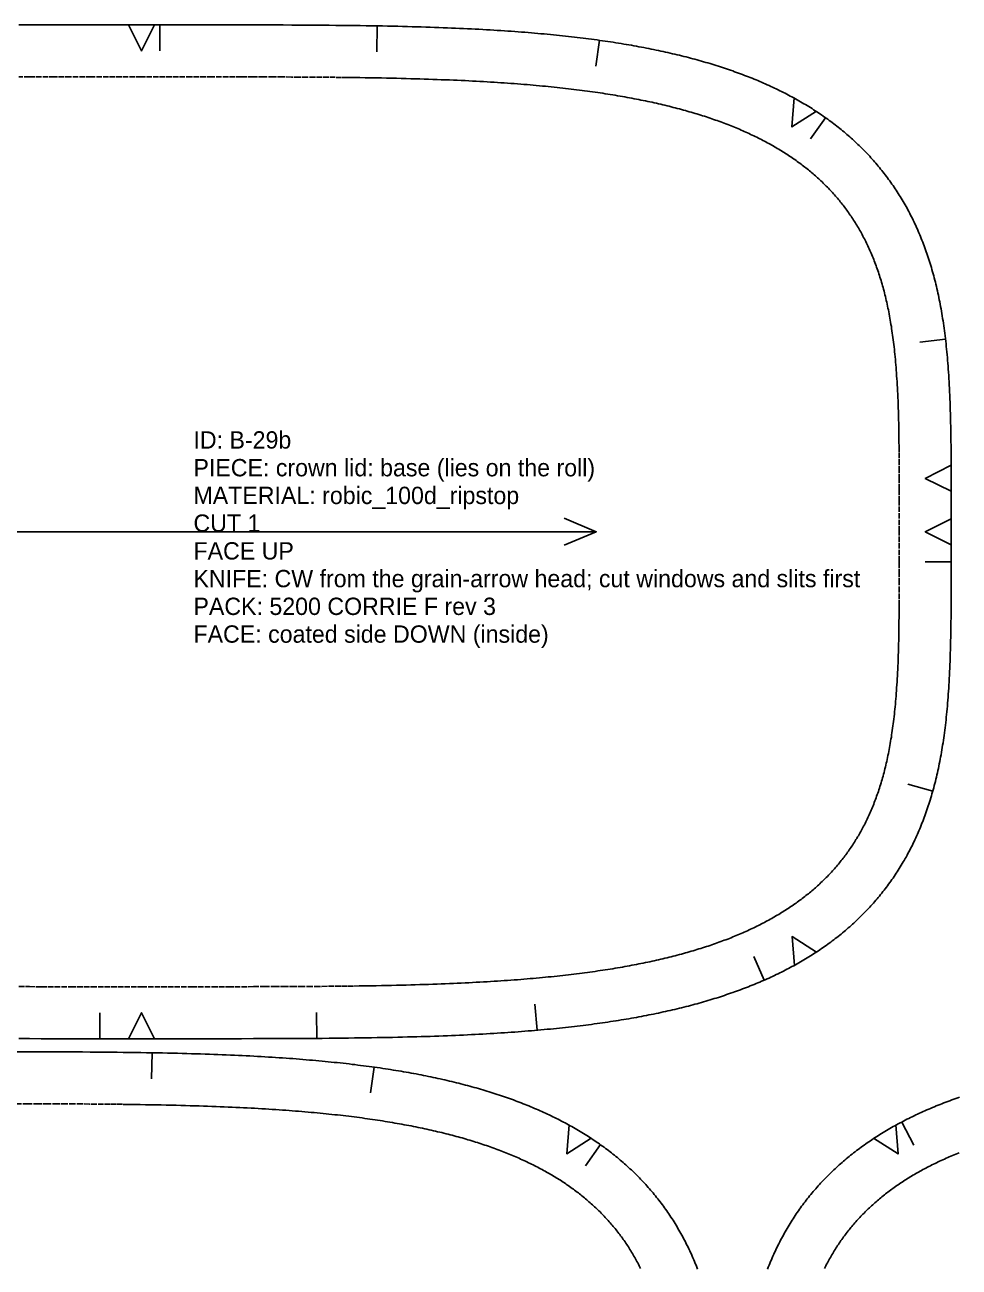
# Model space of a CAD drawing. Header units: millimetres. Extents: x 0 to 9408, y -22 to 1524.
# Drawn here: x 7510.4 to 7726.2, y 681 to 967.7 of the extents above; entities that cross this region are included whole.
import ezdxf

# ---------------------------------------------------------------- set-up
doc = ezdxf.new("R2010")
doc.units = ezdxf.units.MM
doc.linetypes.add('DASHED', pattern=[1.524, 1.27, -0.254])
for name, color, linetype in [('CUT', 7, 'Continuous'), ('GRAIN', 5, 'Continuous'), ('NOTCH', 1, 'Continuous'), ('SEW', 3, 'Continuous'), ('TEXT', 2, 'Continuous')]:
    doc.layers.add(name, color=color, linetype=linetype)

msp = doc.modelspace()

# ---------------------------------------------------------------- linework, layer by layer
at = {"layer": 'CUT'}
for points in [[(7509.01, 967.7), (7511.48, 967.71), (7514.22, 967.71), (7517.32, 967.72), (7521, 967.72), (7525.79, 967.72), (7537.35, 967.72), (7537.35, 967.72), (7548.91, 967.72), (7553.71, 967.72), (7557.39, 967.72), (7560.49, 967.71), (7563.22, 967.71), (7565.7, 967.7), (7567.97, 967.7), (7570.09, 967.69), (7572.09, 967.68), (7573.97, 967.67), (7575.76, 967.66), (7577.48, 967.65), (7579.12, 967.64), (7580.7, 967.62), (7582.23, 967.61), (7583.7, 967.59), (7585.14, 967.58), (7586.53, 967.56), (7587.88, 967.54), (7589.2, 967.52), (7590.49, 967.5), (7591.74, 967.48), (7592.97, 967.46), (7594.17, 967.43), (7595.35, 967.41), (7596.51, 967.38), (7597.64, 967.35), (7598.75, 967.33), (7599.84, 967.3), (7600.92, 967.27), (7601.97, 967.24), (7603.01, 967.2), (7604.04, 967.17), (7605.05, 967.14), (7606.04, 967.1), (7607.02, 967.07), (7607.99, 967.03), (7608.94, 966.99), (7609.88, 966.95), (7610.81, 966.91), (7611.72, 966.87), (7612.63, 966.83), (7613.52, 966.78), (7614.41, 966.74), (7615.28, 966.69), (7616.15, 966.65), (7617, 966.6), (7617.85, 966.55), (7618.69, 966.5), (7619.52, 966.45), (7620.34, 966.4), (7621.15, 966.34), (7621.95, 966.29), (7622.75, 966.23), (7623.54, 966.18), (7624.32, 966.12), (7625.09, 966.06), (7625.86, 966), (7626.62, 965.94), (7627.38, 965.88), (7628.12, 965.81), (7628.86, 965.75), (7629.6, 965.68), (7630.33, 965.62), (7631.05, 965.55), (7631.77, 965.48), (7632.48, 965.41), (7633.19, 965.34), (7633.89, 965.27), (7634.58, 965.2), (7635.27, 965.12), (7635.96, 965.05), (7636.64, 964.97), (7637.31, 964.89), (7637.98, 964.81), (7638.65, 964.74), (7639.31, 964.65), (7639.96, 964.57), (7640.61, 964.49), (7641.26, 964.4), (7641.9, 964.32), (7642.54, 964.23), (7643.18, 964.14), (7643.81, 964.06), (7644.43, 963.97), (7645.05, 963.87), (7645.67, 963.78), (7646.29, 963.69), (7646.9, 963.59), (7647.5, 963.5), (7648.11, 963.4), (7648.7, 963.3), (7649.3, 963.2), (7649.89, 963.1), (7650.48, 963), (7651.06, 962.9), (7651.64, 962.79), (7652.22, 962.68), (7652.8, 962.58), (7653.37, 962.47), (7653.94, 962.36), (7654.5, 962.25), (7655.06, 962.14), (7655.62, 962.02), (7656.17, 961.91), (7656.73, 961.79), (7657.28, 961.68), (7657.82, 961.56), (7658.36, 961.44), (7658.9, 961.32), (7659.44, 961.2), (7659.98, 961.07), (7660.51, 960.95), (7661.04, 960.82), (7661.56, 960.7), (7662.08, 960.57), (7662.6, 960.44), (7663.12, 960.31), (7663.64, 960.17), (7664.15, 960.04), (7664.66, 959.91), (7665.16, 959.77), (7665.67, 959.63), (7666.17, 959.49), (7666.67, 959.35), (7667.17, 959.21), (7667.66, 959.07), (7668.15, 958.92), (7668.64, 958.78), (7669.13, 958.63), (7669.61, 958.48), (7670.09, 958.33), (7670.57, 958.18), (7671.05, 958.02), (7671.53, 957.87), (7672, 957.71), (7672.47, 957.56), (7672.94, 957.4), (7673.4, 957.24), (7673.87, 957.08), (7674.33, 956.91), (7674.79, 956.75), (7675.24, 956.58), (7675.7, 956.41), (7676.15, 956.24), (7676.6, 956.07), (7677.05, 955.9), (7677.49, 955.73), (7677.94, 955.55), (7678.38, 955.38), (7678.82, 955.2), (7679.26, 955.02), (7679.69, 954.84), (7680.12, 954.65), (7680.56, 954.47), (7680.98, 954.28), (7681.41, 954.09), (7681.84, 953.9), (7682.26, 953.71), (7682.68, 953.52), (7683.1, 953.33), (7683.52, 953.13), (7683.93, 952.93), (7684.34, 952.73), (7684.75, 952.53), (7685.16, 952.33), (7685.57, 952.12), (7685.97, 951.92), (7686.38, 951.71), (7686.78, 951.5), (7687.18, 951.29), (7687.57, 951.08), (7687.97, 950.86), (7688.36, 950.64), (7688.75, 950.43), (7689.14, 950.21), (7689.53, 949.98), (7689.92, 949.76), (7690.3, 949.53), (7690.68, 949.31), (7691.06, 949.08), (7691.44, 948.85), (7691.81, 948.61), (7692.19, 948.38), (7692.56, 948.14), (7692.93, 947.9), (7693.3, 947.66), (7693.66, 947.42), (7694.03, 947.18), (7694.39, 946.93), (7694.75, 946.68), (7695.11, 946.43), (7695.46, 946.18), (7695.82, 945.93), (7696.17, 945.67), (7696.52, 945.41), (7696.87, 945.16), (7697.21, 944.89), (7697.56, 944.63), (7697.9, 944.36), (7698.24, 944.1), (7698.58, 943.83), (7698.92, 943.56), (7699.25, 943.28), (7699.58, 943.01), (7699.91, 942.73), (7700.24, 942.45), (7700.57, 942.17), (7700.89, 941.88), (7701.21, 941.6), (7701.53, 941.31), (7701.85, 941.02), (7702.17, 940.73), (7702.48, 940.44), (7702.79, 940.14), (7703.1, 939.84), (7703.41, 939.54), (7703.72, 939.24), (7704.02, 938.93), (7704.32, 938.63), (7704.62, 938.32), (7704.92, 938.01), (7705.21, 937.7), (7705.51, 937.38), (7705.8, 937.06), (7706.09, 936.74), (7706.37, 936.42), (7706.66, 936.1), (7706.94, 935.77), (7707.22, 935.45), (7707.5, 935.12), (7707.77, 934.78), (7708.04, 934.45), (7708.32, 934.11), (7708.58, 933.78), (7708.85, 933.44), (7709.11, 933.09), (7709.38, 932.75), (7709.64, 932.4), (7709.89, 932.05), (7710.15, 931.7), (7710.4, 931.35), (7710.65, 930.99), (7710.9, 930.63), (7711.14, 930.27), (7711.39, 929.91), (7711.63, 929.55), (7711.87, 929.18), (7712.1, 928.81), (7712.34, 928.44), (7712.57, 928.07), (7712.8, 927.69), (7713.03, 927.31), (7713.25, 926.93), (7713.47, 926.55), (7713.69, 926.17), (7713.91, 925.78), (7714.13, 925.39), (7714.34, 925), (7714.55, 924.61), (7714.76, 924.21), (7714.96, 923.81), (7715.17, 923.41), (7715.37, 923.01), (7715.57, 922.61), (7715.76, 922.2), (7715.96, 921.79), (7716.15, 921.38), (7716.34, 920.97), (7716.52, 920.55), (7716.71, 920.13), (7716.89, 919.71), (7717.07, 919.29), (7717.25, 918.86), (7717.42, 918.43), (7717.59, 918), (7717.76, 917.57), (7717.93, 917.13), (7718.1, 916.69), (7718.26, 916.25), (7718.42, 915.81), (7718.58, 915.36), (7718.74, 914.92), (7718.89, 914.46), (7719.04, 914.01), (7719.19, 913.55), (7719.34, 913.09), (7719.48, 912.63), (7719.62, 912.17), (7719.76, 911.7), (7719.9, 911.23), (7720.03, 910.75), (7720.17, 910.27), (7720.3, 909.79), (7720.43, 909.31), (7720.55, 908.82), (7720.68, 908.33), (7720.8, 907.84), (7720.92, 907.34), (7721.03, 906.84), (7721.15, 906.34), (7721.26, 905.83), (7721.37, 905.32), (7721.48, 904.81), (7721.59, 904.29), (7721.69, 903.76), (7721.79, 903.24), (7721.89, 902.7), (7721.99, 902.17), (7722.09, 901.63), (7722.18, 901.08), (7722.27, 900.53), (7722.36, 899.98), (7722.45, 899.42), (7722.53, 898.86), (7722.61, 898.29), (7722.7, 897.71), (7722.77, 897.13), (7722.85, 896.54), (7722.93, 895.95), (7723, 895.35), (7723.07, 894.74), (7723.14, 894.13), (7723.2, 893.51), (7723.27, 892.88), (7723.33, 892.24), (7723.39, 891.6), (7723.45, 890.94), (7723.51, 890.28), (7723.56, 889.61), (7723.61, 888.93), (7723.67, 888.24), (7723.71, 887.53), (7723.76, 886.82), (7723.81, 886.09), (7723.85, 885.35), (7723.89, 884.6), (7723.93, 883.83), (7723.97, 883.04), (7724.01, 882.24), (7724.04, 881.42), (7724.07, 880.58), (7724.1, 879.71), (7724.13, 878.82), (7724.16, 877.91), (7724.18, 876.97), (7724.21, 875.99), (7724.23, 874.98), (7724.25, 873.93), (7724.27, 872.83), (7724.28, 871.68), (7724.3, 870.47), (7724.31, 869.18), (7724.32, 867.8), (7724.33, 866.3), (7724.34, 864.64), (7724.34, 862.77), (7724.35, 860.55), (7724.35, 857.66), (7724.35, 850.72), (7724.35, 843.78), (7724.35, 840.9), (7724.34, 838.68), (7724.34, 836.81), (7724.33, 835.15), (7724.32, 833.65), (7724.31, 832.27), (7724.3, 830.98), (7724.28, 829.76), (7724.27, 828.61), (7724.25, 827.51), (7724.23, 826.46), (7724.21, 825.45), (7724.18, 824.48), (7724.16, 823.53), (7724.13, 822.62), (7724.1, 821.73), (7724.07, 820.87), (7724.04, 820.03), (7724.01, 819.21), (7723.97, 818.4), (7723.93, 817.62), (7723.89, 816.85), (7723.85, 816.09), (7723.81, 815.35), (7723.76, 814.63), (7723.71, 813.91), (7723.67, 813.21), (7723.61, 812.52), (7723.56, 811.84), (7723.51, 811.16), (7723.45, 810.5), (7723.39, 809.85), (7723.33, 809.2), (7723.27, 808.57), (7723.2, 807.94), (7723.14, 807.32), (7723.07, 806.7), (7723, 806.1), (7722.93, 805.5), (7722.85, 804.9), (7722.77, 804.32), (7722.7, 803.74), (7722.61, 803.16), (7722.53, 802.59), (7722.45, 802.03), (7722.36, 801.47), (7722.27, 800.91), (7722.18, 800.36), (7722.09, 799.82), (7721.99, 799.28), (7721.89, 798.74), (7721.79, 798.21), (7721.69, 797.68), (7721.59, 797.16), (7721.48, 796.64), (7721.37, 796.12), (7721.26, 795.61), (7721.15, 795.11), (7721.03, 794.6), (7720.92, 794.1), (7720.8, 793.6), (7720.68, 793.11), (7720.55, 792.62), (7720.43, 792.13), (7720.3, 791.65), (7720.17, 791.17), (7720.03, 790.69), (7719.9, 790.22), (7719.76, 789.75), (7719.62, 789.28), (7719.48, 788.81), (7719.34, 788.35), (7719.19, 787.89), (7719.04, 787.44), (7718.89, 786.98), (7718.74, 786.53), (7718.58, 786.08), (7718.42, 785.64), (7718.26, 785.19), (7718.1, 784.75), (7717.93, 784.31), (7717.76, 783.88), (7717.59, 783.44), (7717.42, 783.01), (7717.25, 782.58), (7717.07, 782.16), (7716.89, 781.74), (7716.71, 781.31), (7716.52, 780.9), (7716.34, 780.48), (7716.15, 780.07), (7715.96, 779.65), (7715.76, 779.24), (7715.57, 778.84), (7715.37, 778.43), (7715.17, 778.03), (7714.96, 777.63), (7714.76, 777.23), (7714.55, 776.84), (7714.34, 776.44), (7714.13, 776.05), (7713.91, 775.66), (7713.69, 775.28), (7713.47, 774.89), (7713.25, 774.51), (7713.03, 774.13), (7712.8, 773.75), (7712.57, 773.38), (7712.34, 773.01), (7712.1, 772.63), (7711.87, 772.27), (7711.63, 771.9), (7711.39, 771.53), (7711.14, 771.17), (7710.9, 770.81), (7710.65, 770.45), (7710.4, 770.1), (7710.15, 769.75), (7709.89, 769.39), (7709.64, 769.04), (7709.38, 768.7), (7709.11, 768.35), (7708.85, 768.01), (7708.58, 767.67), (7708.32, 767.33), (7708.04, 766.99), (7707.77, 766.66), (7707.5, 766.33), (7707.22, 766), (7706.94, 765.67), (7706.66, 765.35), (7706.37, 765.02), (7706.09, 764.7), (7705.8, 764.38), (7705.51, 764.06), (7705.21, 763.75), (7704.92, 763.44), (7704.62, 763.13), (7704.32, 762.82), (7704.02, 762.51), (7703.72, 762.21), (7703.41, 761.9), (7703.1, 761.6), (7702.79, 761.31), (7702.48, 761.01), (7702.17, 760.72), (7701.85, 760.42), (7701.53, 760.13), (7701.21, 759.85), (7700.89, 759.56), (7700.57, 759.28), (7700.24, 759), (7699.91, 758.72), (7699.58, 758.44), (7699.25, 758.16), (7698.92, 757.89), (7698.58, 757.62), (7698.24, 757.35), (7697.9, 757.08), (7697.56, 756.82), (7697.21, 756.55), (7696.87, 756.29), (7696.52, 756.03), (7696.17, 755.77), (7695.82, 755.52), (7695.46, 755.26), (7695.11, 755.01), (7694.75, 754.76), (7694.39, 754.51), (7694.03, 754.27), (7693.66, 754.02), (7693.3, 753.78), (7692.93, 753.54), (7692.56, 753.3), (7692.19, 753.07), (7691.81, 752.83), (7691.44, 752.6), (7691.06, 752.37), (7690.68, 752.14), (7690.3, 751.91), (7689.92, 751.69), (7689.53, 751.46), (7689.14, 751.24), (7688.75, 751.02), (7688.36, 750.8), (7687.97, 750.58), (7687.57, 750.37), (7687.18, 750.16), (7686.78, 749.95), (7686.38, 749.74), (7685.97, 749.53), (7685.57, 749.32), (7685.16, 749.12), (7684.75, 748.91), (7684.34, 748.71), (7683.93, 748.51), (7683.52, 748.32), (7683.1, 748.12), (7682.68, 747.93), (7682.26, 747.73), (7681.84, 747.54), (7681.41, 747.35), (7680.98, 747.16), (7680.56, 746.98), (7680.12, 746.79), (7679.69, 746.61), (7679.26, 746.43), (7678.82, 746.25), (7678.38, 746.07), (7677.94, 745.89), (7677.49, 745.72), (7677.05, 745.54), (7676.6, 745.37), (7676.15, 745.2), (7675.7, 745.03), (7675.24, 744.86), (7674.79, 744.7), (7674.33, 744.53), (7673.87, 744.37), (7673.4, 744.21), (7672.94, 744.05), (7672.47, 743.89), (7672, 743.73), (7671.53, 743.58), (7671.05, 743.42), (7670.57, 743.27), (7670.09, 743.12), (7669.61, 742.97), (7669.13, 742.82), (7668.64, 742.67), (7668.15, 742.52), (7667.66, 742.38), (7667.17, 742.24), (7666.67, 742.09), (7666.17, 741.95), (7665.67, 741.81), (7665.16, 741.68), (7664.66, 741.54), (7664.15, 741.4), (7663.64, 741.27), (7663.12, 741.14), (7662.6, 741.01), (7662.08, 740.88), (7661.56, 740.75), (7661.04, 740.62), (7660.51, 740.5), (7659.98, 740.37), (7659.44, 740.25), (7658.9, 740.13), (7658.36, 740.01), (7657.82, 739.89), (7657.28, 739.77), (7656.73, 739.65), (7656.17, 739.54), (7655.62, 739.42), (7655.06, 739.31), (7654.5, 739.2), (7653.94, 739.09), (7653.37, 738.98), (7652.8, 738.87), (7652.22, 738.76), (7651.64, 738.65), (7651.06, 738.55), (7650.48, 738.45), (7649.89, 738.34), (7649.3, 738.24), (7648.7, 738.14), (7648.11, 738.05), (7647.5, 737.95), (7646.9, 737.85), (7646.29, 737.76), (7645.67, 737.66), (7645.05, 737.57), (7644.43, 737.48), (7643.81, 737.39), (7643.18, 737.3), (7642.54, 737.21), (7641.9, 737.13), (7641.26, 737.04), (7640.61, 736.96), (7639.96, 736.87), (7639.31, 736.79), (7638.65, 736.71), (7637.98, 736.63), (7637.31, 736.55), (7636.64, 736.47), (7635.96, 736.4), (7635.27, 736.32), (7634.58, 736.25), (7633.89, 736.18), (7633.19, 736.1), (7632.48, 736.03), (7631.77, 735.96), (7631.05, 735.89), (7630.33, 735.83), (7629.6, 735.76), (7628.86, 735.7), (7628.12, 735.63), (7627.38, 735.57), (7626.62, 735.51), (7625.86, 735.45), (7625.09, 735.39), (7624.32, 735.33), (7623.54, 735.27), (7622.75, 735.21), (7621.95, 735.16), (7621.15, 735.1), (7620.34, 735.05), (7619.52, 735), (7618.69, 734.95), (7617.85, 734.9), (7617, 734.85), (7616.15, 734.8), (7615.28, 734.75), (7614.41, 734.71), (7613.52, 734.66), (7612.63, 734.62), (7611.72, 734.58), (7610.81, 734.54), (7609.88, 734.49), (7608.94, 734.46), (7607.99, 734.42), (7607.02, 734.38), (7606.04, 734.34), (7605.05, 734.31), (7604.04, 734.27), (7603.01, 734.24), (7601.97, 734.21), (7600.92, 734.18), (7599.84, 734.15), (7598.75, 734.12), (7597.64, 734.09), (7596.51, 734.06), (7595.35, 734.04), (7594.17, 734.01), (7592.97, 733.99), (7591.74, 733.97), (7590.49, 733.94), (7589.2, 733.92), (7587.88, 733.9), (7586.53, 733.89), (7585.14, 733.87), (7583.7, 733.85), (7582.23, 733.84), (7580.69, 733.82), (7579.11, 733.81), (7577.47, 733.79), (7575.75, 733.78), (7573.96, 733.77), (7572.08, 733.76), (7570.09, 733.75), (7567.97, 733.75), (7565.69, 733.74), (7563.22, 733.74), (7560.48, 733.73), (7557.38, 733.73), (7553.7, 733.72), (7548.91, 733.72), (7537.35, 733.72), (7525.79, 733.72), (7520.99, 733.72), (7517.31, 733.73), (7514.21, 733.73), (7511.48, 733.74), (7509, 733.74)], [(7508.48, 730.71), (7511.22, 730.71), (7513.69, 730.7), (7515.97, 730.7), (7518.09, 730.69), (7520.08, 730.68), (7521.96, 730.67), (7523.76, 730.66), (7525.47, 730.65), (7527.11, 730.64), (7528.7, 730.62), (7530.22, 730.61), (7531.7, 730.59), (7533.13, 730.58), (7534.52, 730.56), (7535.87, 730.54), (7537.19, 730.52), (7538.48, 730.5), (7539.74, 730.48), (7540.97, 730.46), (7542.17, 730.43), (7543.35, 730.41), (7544.5, 730.38), (7545.63, 730.35), (7546.74, 730.33), (7547.84, 730.3), (7548.91, 730.27), (7549.97, 730.24), (7551.01, 730.2), (7552.03, 730.17), (7553.04, 730.14), (7554.03, 730.1), (7555.01, 730.07), (7555.98, 730.03), (7556.93, 729.99), (7557.87, 729.95), (7558.8, 729.91), (7559.72, 729.87), (7560.62, 729.83), (7561.52, 729.78), (7562.4, 729.74), (7563.28, 729.69), (7564.14, 729.65), (7565, 729.6), (7565.84, 729.55), (7566.68, 729.5), (7567.51, 729.45), (7568.33, 729.4), (7569.14, 729.34), (7569.94, 729.29), (7570.74, 729.23), (7571.53, 729.18), (7572.31, 729.12), (7573.09, 729.06), (7573.85, 729), (7574.61, 728.94), (7575.37, 728.88), (7576.12, 728.81), (7576.86, 728.75), (7577.59, 728.68), (7578.32, 728.62), (7579.04, 728.55), (7579.76, 728.48), (7580.47, 728.41), (7581.18, 728.34), (7581.88, 728.27), (7582.57, 728.2), (7583.26, 728.12), (7583.95, 728.05), (7584.63, 727.97), (7585.3, 727.89), (7585.97, 727.81), (7586.64, 727.74), (7587.3, 727.65), (7587.96, 727.57), (7588.61, 727.49), (7589.25, 727.4), (7589.9, 727.32), (7590.54, 727.23), (7591.17, 727.14), (7591.8, 727.06), (7592.43, 726.97), (7593.05, 726.87), (7593.67, 726.78), (7594.28, 726.69), (7594.89, 726.59), (7595.5, 726.5), (7596.1, 726.4), (7596.7, 726.3), (7597.29, 726.2), (7597.88, 726.1), (7598.47, 726), (7599.06, 725.9), (7599.64, 725.79), (7600.22, 725.68), (7600.79, 725.58), (7601.36, 725.47), (7601.93, 725.36), (7602.49, 725.25), (7603.05, 725.14), (7603.61, 725.02), (7604.17, 724.91), (7604.72, 724.79), (7605.27, 724.68), (7605.81, 724.56), (7606.36, 724.44), (7606.9, 724.32), (7607.43, 724.2), (7607.97, 724.07), (7608.5, 723.95), (7609.03, 723.82), (7609.55, 723.7), (7610.08, 723.57), (7610.6, 723.44), (7611.11, 723.31), (7611.63, 723.17), (7612.14, 723.04), (7612.65, 722.91), (7613.16, 722.77), (7613.66, 722.63), (7614.16, 722.49), (7614.66, 722.35), (7615.16, 722.21), (7615.65, 722.07), (7616.15, 721.92), (7616.63, 721.78), (7617.12, 721.63), (7617.61, 721.48), (7618.09, 721.33), (7618.57, 721.18), (7619.04, 721.02), (7619.52, 720.87), (7619.99, 720.71), (7620.46, 720.56), (7620.93, 720.4), (7621.4, 720.24), (7621.86, 720.08), (7622.32, 719.91), (7622.78, 719.75), (7623.24, 719.58), (7623.69, 719.41), (7624.14, 719.24), (7624.59, 719.07), (7625.04, 718.9), (7625.49, 718.73), (7625.93, 718.55), (7626.37, 718.38), (7626.81, 718.2), (7627.25, 718.02), (7627.68, 717.84), (7628.12, 717.65), (7628.55, 717.47), (7628.98, 717.28), (7629.4, 717.09), (7629.83, 716.9), (7630.25, 716.71), (7630.67, 716.52), (7631.09, 716.33), (7631.51, 716.13), (7631.92, 715.93), (7632.34, 715.73), (7632.75, 715.53), (7633.16, 715.33), (7633.56, 715.12), (7633.97, 714.92), (7634.37, 714.71), (7634.77, 714.5), (7635.17, 714.29), (7635.57, 714.08), (7635.96, 713.86), (7636.36, 713.64), (7636.75, 713.43), (7637.14, 713.21), (7637.52, 712.98), (7637.91, 712.76), (7638.29, 712.53), (7638.67, 712.31), (7639.05, 712.08), (7639.43, 711.85), (7639.81, 711.61), (7640.18, 711.38), (7640.55, 711.14), (7640.92, 710.9), (7641.29, 710.66), (7641.66, 710.42), (7642.02, 710.18), (7642.38, 709.93), (7642.74, 709.68), (7643.1, 709.43), (7643.46, 709.18), (7643.81, 708.93), (7644.16, 708.67), (7644.51, 708.41), (7644.86, 708.16), (7645.21, 707.89), (7645.55, 707.63), (7645.89, 707.36), (7646.23, 707.1), (7646.57, 706.83), (7646.91, 706.56), (7647.24, 706.28), (7647.58, 706.01), (7647.91, 705.73), (7648.23, 705.45), (7648.56, 705.17), (7648.89, 704.88), (7649.21, 704.6), (7649.53, 704.31), (7649.85, 704.02), (7650.16, 703.73), (7650.48, 703.44), (7650.79, 703.14), (7651.1, 702.84), (7651.41, 702.54), (7651.71, 702.24), (7652.01, 701.93), (7652.32, 701.63), (7652.62, 701.32), (7652.91, 701.01), (7653.21, 700.7), (7653.5, 700.38), (7653.79, 700.06), (7654.08, 699.74), (7654.37, 699.42), (7654.65, 699.1), (7654.93, 698.77), (7655.21, 698.45), (7655.49, 698.12), (7655.76, 697.78), (7656.04, 697.45), (7656.31, 697.11), (7656.58, 696.78), (7656.84, 696.44), (7657.11, 696.09), (7657.37, 695.75), (7657.63, 695.4), (7657.89, 695.05), (7658.14, 694.7), (7658.39, 694.35), (7658.64, 693.99), (7658.89, 693.63), (7659.14, 693.27), (7659.38, 692.91), (7659.62, 692.55), (7659.86, 692.18), (7660.1, 691.81), (7660.33, 691.44), (7660.56, 691.07), (7660.79, 690.69), (7661.02, 690.31), (7661.24, 689.93), (7661.47, 689.55), (7661.69, 689.17), (7661.9, 688.78), (7662.12, 688.39), (7662.33, 688), (7662.54, 687.61), (7662.75, 687.21), (7662.96, 686.81), (7663.16, 686.41), (7663.36, 686.01), (7663.56, 685.61), (7663.76, 685.2), (7663.95, 684.79), (7664.14, 684.38), (7664.33, 683.97), (7664.52, 683.55), (7664.7, 683.13), (7664.88, 682.71), (7665.06, 682.29), (7665.24, 681.86), (7665.41, 681.43), (7665.59, 681), (7665.76, 680.57)], [(7681.93, 680.57), (7682.1, 681), (7682.27, 681.43), (7682.45, 681.86), (7682.62, 682.29), (7682.8, 682.71), (7682.98, 683.13), (7683.17, 683.55), (7683.36, 683.97), (7683.54, 684.38), (7683.74, 684.79), (7683.93, 685.2), (7684.13, 685.61), (7684.32, 686.01), (7684.53, 686.41), (7684.73, 686.81), (7684.93, 687.21), (7685.14, 687.61), (7685.35, 688), (7685.57, 688.39), (7685.78, 688.78), (7686, 689.17), (7686.22, 689.55), (7686.44, 689.93), (7686.67, 690.31), (7686.89, 690.69), (7687.12, 691.07), (7687.35, 691.44), (7687.59, 691.81), (7687.82, 692.18), (7688.06, 692.55), (7688.3, 692.91), (7688.55, 693.27), (7688.79, 693.63), (7689.04, 693.99), (7689.29, 694.35), (7689.55, 694.7), (7689.8, 695.05), (7690.06, 695.4), (7690.32, 695.75), (7690.58, 696.09), (7690.84, 696.44), (7691.11, 696.78), (7691.38, 697.11), (7691.65, 697.45), (7691.92, 697.78), (7692.2, 698.12), (7692.47, 698.45), (7692.75, 698.77), (7693.04, 699.1), (7693.32, 699.42), (7693.61, 699.74), (7693.9, 700.06), (7694.19, 700.38), (7694.48, 700.7), (7694.77, 701.01), (7695.07, 701.32), (7695.37, 701.63), (7695.67, 701.93), (7695.98, 702.24), (7696.28, 702.54), (7696.59, 702.84), (7696.9, 703.14), (7697.21, 703.44), (7697.52, 703.73), (7697.84, 704.02), (7698.16, 704.31), (7698.48, 704.6), (7698.8, 704.88), (7699.13, 705.17), (7699.45, 705.45), (7699.78, 705.73), (7700.11, 706.01), (7700.44, 706.28), (7700.78, 706.56), (7701.11, 706.83), (7701.45, 707.1), (7701.79, 707.36), (7702.13, 707.63), (7702.48, 707.89), (7702.83, 708.16), (7703.17, 708.41), (7703.52, 708.67), (7703.88, 708.93), (7704.23, 709.18), (7704.59, 709.43), (7704.94, 709.68), (7705.3, 709.93), (7705.67, 710.18), (7706.03, 710.42), (7706.4, 710.66), (7706.76, 710.9), (7707.13, 711.14), (7707.51, 711.38), (7707.88, 711.61), (7708.26, 711.85), (7708.63, 712.08), (7709.01, 712.31), (7709.39, 712.53), (7709.78, 712.76), (7710.16, 712.98), (7710.55, 713.21), (7710.94, 713.43), (7711.33, 713.64), (7711.72, 713.86), (7712.12, 714.08), (7712.52, 714.29), (7712.91, 714.5), (7713.32, 714.71), (7713.72, 714.92), (7714.12, 715.12), (7714.53, 715.33), (7714.94, 715.53), (7715.35, 715.73), (7715.76, 715.93), (7716.18, 716.13), (7716.59, 716.33), (7717.01, 716.52), (7717.43, 716.71), (7717.86, 716.9), (7718.28, 717.09), (7718.71, 717.28), (7719.14, 717.47), (7719.57, 717.65), (7720, 717.84), (7720.44, 718.02), (7720.87, 718.2), (7721.31, 718.38), (7721.76, 718.55), (7722.2, 718.73), (7722.65, 718.9), (7723.09, 719.07), (7723.54, 719.24), (7724, 719.41), (7724.45, 719.58), (7724.91, 719.75), (7725.37, 719.91), (7725.83, 720.08), (7726.29, 720.24)]]:
    msp.add_lwpolyline(points, dxfattribs=at)
at = {"layer": 'GRAIN'}
for points in [[(7634.98, 847.61), (7642.35, 850.72), (7634.98, 853.84)], [(7432.35, 850.72), (7642.35, 850.72)]]:
    msp.add_lwpolyline(points, dxfattribs=at)
at = {"layer": 'NOTCH'}
for points in [[(7534.33, 967.72), (7537.33, 961.72), (7540.33, 967.72)], [(7541.58, 967.72), (7541.58, 961.72)], [(7591.79, 967.48), (7591.68, 961.48)], [(7643.1, 964.16), (7642.27, 958.21)], [(7688.08, 950.86), (7687.57, 944.17), (7693.23, 947.78)], [(7695.33, 946.28), (7691.86, 941.38)], [(7723.02, 895.16), (7717.06, 894.46)], [(7724.33, 866.07), (7718.34, 863.05), (7724.35, 860.07)], [(7724.35, 853.74), (7718.35, 850.74), (7724.35, 847.74)], [(7724.35, 843.8), (7718.35, 843.8)], [(7720.08, 790.87), (7714.31, 792.49)], [(7693.26, 753.69), (7687.6, 757.29), (7688.12, 750.6)], [(7681.16, 747.24), (7678.75, 752.73)], [(7577.83, 733.8), (7577.78, 739.8)], [(7628.73, 735.68), (7628.21, 741.66)], [(7527.74, 733.72), (7527.74, 739.72)], [(7540.36, 733.72), (7537.36, 739.72), (7534.36, 733.72)], [(7539.78, 730.48), (7539.67, 724.48)], [(7591.09, 727.16), (7590.26, 721.21)], [(7712.92, 714.5), (7715.71, 709.19)], [(7636.08, 713.86), (7635.57, 707.17), (7641.22, 710.78)], [(7706.41, 710.75), (7712.07, 707.15), (7711.56, 713.83)], [(7643.32, 709.28), (7639.85, 704.38)]]:
    msp.add_lwpolyline(points, dxfattribs=at)
at = {"layer": 'SEW', "linetype": 'DASHED'}
for points in [[(7509.04, 745.74), (7511.5, 745.74), (7514.23, 745.73), (7517.33, 745.73), (7521, 745.72), (7525.79, 745.72), (7537.35, 745.72), (7548.91, 745.72), (7553.7, 745.72), (7557.37, 745.73), (7560.47, 745.73), (7563.2, 745.74), (7565.66, 745.74), (7567.93, 745.75), (7570.04, 745.75), (7572.02, 745.76), (7573.9, 745.77), (7575.68, 745.78), (7577.38, 745.79), (7579.02, 745.81), (7580.59, 745.82), (7582.1, 745.84), (7583.57, 745.85), (7584.99, 745.87), (7586.37, 745.88), (7587.71, 745.9), (7589.01, 745.92), (7590.29, 745.94), (7591.53, 745.96), (7592.74, 745.99), (7593.93, 746.01), (7595.09, 746.04), (7596.23, 746.06), (7597.35, 746.09), (7598.44, 746.11), (7599.52, 746.14), (7600.57, 746.17), (7601.61, 746.2), (7602.64, 746.23), (7603.64, 746.27), (7604.63, 746.3), (7605.61, 746.34), (7606.57, 746.37), (7607.51, 746.41), (7608.45, 746.45), (7609.37, 746.48), (7610.27, 746.52), (7611.17, 746.56), (7612.06, 746.61), (7612.93, 746.65), (7613.79, 746.69), (7614.65, 746.74), (7615.49, 746.78), (7616.32, 746.83), (7617.15, 746.88), (7617.96, 746.92), (7618.77, 746.97), (7619.56, 747.03), (7620.35, 747.08), (7621.13, 747.13), (7621.9, 747.18), (7622.67, 747.24), (7623.42, 747.29), (7624.17, 747.35), (7624.92, 747.41), (7625.65, 747.47), (7626.38, 747.53), (7627.1, 747.59), (7627.82, 747.65), (7628.52, 747.71), (7629.23, 747.78), (7629.92, 747.84), (7630.61, 747.91), (7631.3, 747.97), (7631.97, 748.04), (7632.65, 748.11), (7633.31, 748.18), (7633.98, 748.25), (7634.63, 748.32), (7635.28, 748.4), (7635.93, 748.47), (7636.57, 748.55), (7637.2, 748.62), (7637.83, 748.7), (7638.46, 748.78), (7639.08, 748.86), (7639.69, 748.94), (7640.31, 749.02), (7640.91, 749.1), (7641.51, 749.19), (7642.11, 749.27), (7642.7, 749.36), (7643.29, 749.44), (7643.88, 749.53), (7644.46, 749.62), (7645.04, 749.71), (7645.61, 749.8), (7646.18, 749.89), (7646.74, 749.98), (7647.3, 750.08), (7647.86, 750.17), (7648.41, 750.27), (7648.96, 750.36), (7649.5, 750.46), (7650.04, 750.56), (7650.58, 750.66), (7651.12, 750.76), (7651.65, 750.86), (7652.17, 750.97), (7652.7, 751.07), (7653.22, 751.18), (7653.73, 751.28), (7654.25, 751.39), (7654.76, 751.5), (7655.26, 751.61), (7655.77, 751.72), (7656.27, 751.83), (7656.76, 751.95), (7657.26, 752.06), (7657.75, 752.17), (7658.23, 752.29), (7658.72, 752.41), (7659.2, 752.53), (7659.68, 752.64), (7660.15, 752.77), (7660.62, 752.89), (7661.09, 753.01), (7661.56, 753.13), (7662.02, 753.26), (7662.48, 753.38), (7662.94, 753.51), (7663.4, 753.64), (7663.85, 753.77), (7664.3, 753.9), (7664.74, 754.03), (7665.19, 754.16), (7665.63, 754.29), (7666.06, 754.43), (7666.5, 754.56), (7666.93, 754.7), (7667.36, 754.84), (7667.79, 754.98), (7668.21, 755.12), (7668.64, 755.26), (7669.05, 755.4), (7669.47, 755.55), (7669.89, 755.69), (7670.3, 755.84), (7670.71, 755.98), (7671.11, 756.13), (7671.52, 756.28), (7671.92, 756.43), (7672.32, 756.58), (7672.72, 756.73), (7673.11, 756.89), (7673.5, 757.04), (7673.89, 757.2), (7674.28, 757.36), (7674.66, 757.51), (7675.04, 757.67), (7675.42, 757.83), (7675.8, 758), (7676.18, 758.16), (7676.55, 758.32), (7676.92, 758.49), (7677.29, 758.65), (7677.65, 758.82), (7678.02, 758.99), (7678.38, 759.16), (7678.74, 759.33), (7679.1, 759.5), (7679.45, 759.68), (7679.8, 759.85), (7680.15, 760.03), (7680.5, 760.21), (7680.85, 760.38), (7681.19, 760.56), (7681.53, 760.75), (7681.87, 760.93), (7682.21, 761.11), (7682.54, 761.3), (7682.88, 761.48), (7683.21, 761.67), (7683.53, 761.86), (7683.86, 762.05), (7684.18, 762.24), (7684.51, 762.43), (7684.83, 762.62), (7685.14, 762.82), (7685.46, 763.01), (7685.77, 763.21), (7686.09, 763.41), (7686.4, 763.61), (7686.7, 763.81), (7687.01, 764.01), (7687.31, 764.21), (7687.61, 764.42), (7687.91, 764.62), (7688.21, 764.83), (7688.51, 765.04), (7688.8, 765.25), (7689.09, 765.46), (7689.38, 765.68), (7689.67, 765.89), (7689.95, 766.1), (7690.24, 766.32), (7690.52, 766.54), (7690.8, 766.76), (7691.07, 766.98), (7691.35, 767.2), (7691.62, 767.43), (7691.89, 767.65), (7692.16, 767.88), (7692.43, 768.11), (7692.7, 768.34), (7692.96, 768.57), (7693.22, 768.8), (7693.48, 769.03), (7693.74, 769.27), (7694, 769.5), (7694.25, 769.74), (7694.5, 769.98), (7694.75, 770.22), (7695, 770.46), (7695.25, 770.71), (7695.49, 770.95), (7695.74, 771.2), (7695.98, 771.45), (7696.22, 771.7), (7696.45, 771.95), (7696.69, 772.2), (7696.92, 772.46), (7697.16, 772.72), (7697.39, 772.97), (7697.61, 773.23), (7697.84, 773.49), (7698.06, 773.76), (7698.29, 774.02), (7698.51, 774.29), (7698.73, 774.56), (7698.94, 774.82), (7699.16, 775.1), (7699.37, 775.37), (7699.58, 775.64), (7699.79, 775.92), (7700, 776.2), (7700.21, 776.48), (7700.41, 776.76), (7700.61, 777.04), (7700.81, 777.33), (7701.01, 777.61), (7701.21, 777.9), (7701.4, 778.19), (7701.6, 778.48), (7701.79, 778.78), (7701.98, 779.07), (7702.17, 779.37), (7702.35, 779.67), (7702.54, 779.97), (7702.72, 780.28), (7702.9, 780.58), (7703.08, 780.89), (7703.26, 781.2), (7703.43, 781.51), (7703.61, 781.83), (7703.78, 782.14), (7703.95, 782.46), (7704.12, 782.78), (7704.29, 783.11), (7704.45, 783.43), (7704.61, 783.76), (7704.78, 784.09), (7704.94, 784.42), (7705.09, 784.75), (7705.25, 785.09), (7705.4, 785.43), (7705.56, 785.77), (7705.71, 786.11), (7705.86, 786.46), (7706.01, 786.81), (7706.15, 787.16), (7706.3, 787.51), (7706.44, 787.87), (7706.58, 788.22), (7706.72, 788.59), (7706.86, 788.95), (7706.99, 789.32), (7707.12, 789.69), (7707.26, 790.06), (7707.39, 790.43), (7707.52, 790.81), (7707.64, 791.19), (7707.77, 791.58), (7707.89, 791.96), (7708.01, 792.35), (7708.13, 792.75), (7708.25, 793.14), (7708.37, 793.54), (7708.48, 793.95), (7708.6, 794.35), (7708.71, 794.76), (7708.82, 795.18), (7708.93, 795.6), (7709.03, 796.02), (7709.14, 796.44), (7709.24, 796.87), (7709.34, 797.3), (7709.44, 797.74), (7709.54, 798.18), (7709.64, 798.63), (7709.73, 799.08), (7709.82, 799.53), (7709.92, 799.99), (7710, 800.45), (7710.09, 800.92), (7710.18, 801.4), (7710.26, 801.87), (7710.35, 802.36), (7710.43, 802.85), (7710.51, 803.34), (7710.58, 803.84), (7710.66, 804.35), (7710.73, 804.86), (7710.81, 805.37), (7710.88, 805.9), (7710.95, 806.43), (7711.02, 806.97), (7711.08, 807.51), (7711.15, 808.07), (7711.21, 808.63), (7711.27, 809.19), (7711.33, 809.77), (7711.39, 810.35), (7711.44, 810.95), (7711.5, 811.55), (7711.55, 812.16), (7711.6, 812.79), (7711.65, 813.42), (7711.7, 814.07), (7711.74, 814.72), (7711.79, 815.39), (7711.83, 816.08), (7711.87, 816.78), (7711.91, 817.49), (7711.95, 818.22), (7711.98, 818.96), (7712.02, 819.72), (7712.05, 820.51), (7712.08, 821.31), (7712.11, 822.14), (7712.14, 822.99), (7712.16, 823.87), (7712.19, 824.78), (7712.21, 825.72), (7712.23, 826.7), (7712.25, 827.72), (7712.27, 828.79), (7712.28, 829.92), (7712.3, 831.11), (7712.31, 832.37), (7712.32, 833.73), (7712.33, 835.21), (7712.34, 836.85), (7712.34, 838.71), (7712.35, 840.91), (7712.35, 843.79), (7712.35, 850.72), (7712.35, 857.66), (7712.35, 860.53), (7712.34, 862.74), (7712.34, 864.59), (7712.33, 866.23), (7712.32, 867.71), (7712.31, 869.07), (7712.3, 870.34), (7712.28, 871.53), (7712.27, 872.65), (7712.25, 873.72), (7712.23, 874.74), (7712.21, 875.72), (7712.19, 876.67), (7712.16, 877.58), (7712.14, 878.45), (7712.11, 879.31), (7712.08, 880.13), (7712.05, 880.94), (7712.02, 881.72), (7711.98, 882.48), (7711.95, 883.23), (7711.91, 883.96), (7711.87, 884.67), (7711.83, 885.37), (7711.79, 886.05), (7711.74, 886.72), (7711.7, 887.38), (7711.65, 888.02), (7711.6, 888.66), (7711.55, 889.28), (7711.5, 889.89), (7711.44, 890.5), (7711.39, 891.09), (7711.33, 891.68), (7711.27, 892.25), (7711.21, 892.82), (7711.15, 893.38), (7711.08, 893.93), (7711.02, 894.48), (7710.95, 895.02), (7710.88, 895.55), (7710.81, 896.07), (7710.73, 896.59), (7710.66, 897.1), (7710.58, 897.61), (7710.51, 898.11), (7710.43, 898.6), (7710.35, 899.09), (7710.26, 899.57), (7710.18, 900.05), (7710.09, 900.52), (7710, 900.99), (7709.92, 901.45), (7709.82, 901.91), (7709.73, 902.37), (7709.64, 902.82), (7709.54, 903.26), (7709.44, 903.7), (7709.34, 904.14), (7709.24, 904.57), (7709.14, 905), (7709.03, 905.43), (7708.93, 905.85), (7708.82, 906.27), (7708.71, 906.68), (7708.6, 907.09), (7708.48, 907.5), (7708.37, 907.9), (7708.25, 908.3), (7708.13, 908.7), (7708.01, 909.09), (7707.89, 909.48), (7707.77, 909.87), (7707.64, 910.25), (7707.52, 910.63), (7707.39, 911.01), (7707.26, 911.39), (7707.12, 911.76), (7706.99, 912.13), (7706.86, 912.5), (7706.72, 912.86), (7706.58, 913.22), (7706.44, 913.58), (7706.3, 913.94), (7706.15, 914.29), (7706.01, 914.64), (7705.86, 914.99), (7705.71, 915.33), (7705.56, 915.68), (7705.4, 916.02), (7705.25, 916.36), (7705.09, 916.69), (7704.94, 917.03), (7704.78, 917.36), (7704.61, 917.69), (7704.45, 918.01), (7704.29, 918.34), (7704.12, 918.66), (7703.95, 918.98), (7703.78, 919.3), (7703.61, 919.62), (7703.43, 919.93), (7703.26, 920.24), (7703.08, 920.55), (7702.9, 920.86), (7702.72, 921.17), (7702.54, 921.47), (7702.35, 921.77), (7702.17, 922.07), (7701.98, 922.37), (7701.79, 922.67), (7701.6, 922.96), (7701.4, 923.25), (7701.21, 923.54), (7701.01, 923.83), (7700.81, 924.12), (7700.61, 924.4), (7700.41, 924.69), (7700.21, 924.97), (7700, 925.25), (7699.79, 925.53), (7699.58, 925.8), (7699.37, 926.08), (7699.16, 926.35), (7698.94, 926.62), (7698.73, 926.89), (7698.51, 927.16), (7698.29, 927.42), (7698.06, 927.69), (7697.84, 927.95), (7697.61, 928.21), (7697.39, 928.47), (7697.16, 928.73), (7696.92, 928.99), (7696.69, 929.24), (7696.45, 929.49), (7696.22, 929.75), (7695.98, 930), (7695.74, 930.24), (7695.49, 930.49), (7695.25, 930.74), (7695, 930.98), (7694.75, 931.22), (7694.5, 931.46), (7694.25, 931.7), (7694, 931.94), (7693.74, 932.18), (7693.48, 932.41), (7693.22, 932.65), (7692.96, 932.88), (7692.7, 933.11), (7692.43, 933.34), (7692.16, 933.57), (7691.89, 933.79), (7691.62, 934.02), (7691.35, 934.24), (7691.07, 934.46), (7690.8, 934.69), (7690.52, 934.91), (7690.24, 935.12), (7689.95, 935.34), (7689.67, 935.56), (7689.38, 935.77), (7689.09, 935.98), (7688.8, 936.19), (7688.51, 936.4), (7688.21, 936.61), (7687.91, 936.82), (7687.61, 937.03), (7687.31, 937.23), (7687.01, 937.44), (7686.7, 937.64), (7686.4, 937.84), (7686.09, 938.04), (7685.77, 938.24), (7685.46, 938.43), (7685.14, 938.63), (7684.83, 938.82), (7684.51, 939.02), (7684.18, 939.21), (7683.86, 939.4), (7683.53, 939.59), (7683.21, 939.78), (7682.88, 939.96), (7682.54, 940.15), (7682.21, 940.33), (7681.87, 940.52), (7681.53, 940.7), (7681.19, 940.88), (7680.85, 941.06), (7680.5, 941.24), (7680.15, 941.42), (7679.8, 941.59), (7679.45, 941.77), (7679.1, 941.94), (7678.74, 942.11), (7678.38, 942.28), (7678.02, 942.45), (7677.65, 942.62), (7677.29, 942.79), (7676.92, 942.96), (7676.55, 943.12), (7676.18, 943.29), (7675.8, 943.45), (7675.42, 943.61), (7675.04, 943.77), (7674.66, 943.93), (7674.28, 944.09), (7673.89, 944.25), (7673.5, 944.4), (7673.11, 944.56), (7672.72, 944.71), (7672.32, 944.86), (7671.92, 945.02), (7671.52, 945.17), (7671.11, 945.31), (7670.71, 945.46), (7670.3, 945.61), (7669.89, 945.76), (7669.47, 945.9), (7669.05, 946.04), (7668.64, 946.19), (7668.21, 946.33), (7667.79, 946.47), (7667.36, 946.61), (7666.93, 946.74), (7666.5, 946.88), (7666.06, 947.02), (7665.63, 947.15), (7665.19, 947.28), (7664.74, 947.42), (7664.3, 947.55), (7663.85, 947.68), (7663.4, 947.81), (7662.94, 947.94), (7662.48, 948.06), (7662.02, 948.19), (7661.56, 948.31), (7661.09, 948.44), (7660.62, 948.56), (7660.15, 948.68), (7659.68, 948.8), (7659.2, 948.92), (7658.72, 949.04), (7658.23, 949.16), (7657.75, 949.27), (7657.26, 949.39), (7656.76, 949.5), (7656.27, 949.61), (7655.77, 949.72), (7655.26, 949.84), (7654.76, 949.95), (7654.25, 950.05), (7653.73, 950.16), (7653.22, 950.27), (7652.7, 950.37), (7652.17, 950.48), (7651.65, 950.58), (7651.12, 950.68), (7650.58, 950.78), (7650.04, 950.88), (7649.5, 950.98), (7648.96, 951.08), (7648.41, 951.18), (7647.86, 951.27), (7647.3, 951.37), (7646.74, 951.46), (7646.18, 951.56), (7645.61, 951.65), (7645.04, 951.74), (7644.46, 951.83), (7643.88, 951.92), (7643.29, 952), (7642.7, 952.09), (7642.11, 952.18), (7641.51, 952.26), (7640.91, 952.34), (7640.31, 952.43), (7639.69, 952.51), (7639.08, 952.59), (7638.46, 952.67), (7637.83, 952.75), (7637.2, 952.82), (7636.57, 952.9), (7635.93, 952.97), (7635.28, 953.05), (7634.63, 953.12), (7633.98, 953.19), (7633.31, 953.26), (7632.65, 953.33), (7631.97, 953.4), (7631.3, 953.47), (7630.61, 953.54), (7629.92, 953.6), (7629.23, 953.67), (7628.52, 953.73), (7627.82, 953.8), (7627.1, 953.86), (7626.38, 953.92), (7625.65, 953.98), (7624.92, 954.04), (7624.17, 954.09), (7623.42, 954.15), (7622.67, 954.21), (7621.9, 954.26), (7621.13, 954.32), (7620.35, 954.37), (7619.56, 954.42), (7618.77, 954.47), (7617.96, 954.52), (7617.15, 954.57), (7616.32, 954.62), (7615.49, 954.66), (7614.65, 954.71), (7613.79, 954.75), (7612.93, 954.8), (7612.06, 954.84), (7611.17, 954.88), (7610.27, 954.92), (7609.37, 954.96), (7608.45, 955), (7607.51, 955.04), (7606.57, 955.07), (7605.61, 955.11), (7604.63, 955.14), (7603.64, 955.18), (7602.64, 955.21), (7601.61, 955.24), (7600.57, 955.27), (7599.52, 955.3), (7598.44, 955.33), (7597.35, 955.36), (7596.23, 955.38), (7595.09, 955.41), (7593.93, 955.43), (7592.74, 955.46), (7591.53, 955.48), (7590.29, 955.5), (7589.01, 955.52), (7587.71, 955.54), (7586.37, 955.56), (7584.99, 955.58), (7583.57, 955.59), (7582.1, 955.61), (7580.59, 955.62), (7579.02, 955.64), (7577.38, 955.65), (7575.68, 955.66), (7573.9, 955.67), (7572.02, 955.68), (7570.04, 955.69), (7567.93, 955.7), (7565.66, 955.7), (7563.2, 955.71), (7560.47, 955.71), (7557.37, 955.72), (7553.7, 955.72), (7548.91, 955.72), (7537.35, 955.72), (7537.35, 955.72), (7525.79, 955.72), (7521, 955.72), (7517.33, 955.72), (7514.23, 955.71), (7511.5, 955.71), (7509.04, 955.7)], [(7652.61, 680.69), (7652.44, 681.01), (7652.28, 681.34), (7652.11, 681.66), (7651.94, 681.98), (7651.77, 682.3), (7651.6, 682.62), (7651.43, 682.93), (7651.25, 683.24), (7651.07, 683.55), (7650.89, 683.86), (7650.71, 684.17), (7650.53, 684.47), (7650.35, 684.77), (7650.16, 685.07), (7649.97, 685.37), (7649.78, 685.67), (7649.59, 685.96), (7649.4, 686.25), (7649.2, 686.54), (7649.01, 686.83), (7648.81, 687.12), (7648.61, 687.4), (7648.4, 687.69), (7648.2, 687.97), (7647.99, 688.25), (7647.79, 688.53), (7647.58, 688.8), (7647.36, 689.08), (7647.15, 689.35), (7646.94, 689.62), (7646.72, 689.89), (7646.5, 690.16), (7646.28, 690.42), (7646.06, 690.69), (7645.83, 690.95), (7645.61, 691.21), (7645.38, 691.47), (7645.15, 691.73), (7644.92, 691.99), (7644.68, 692.24), (7644.45, 692.49), (7644.21, 692.75), (7643.97, 693), (7643.73, 693.24), (7643.49, 693.49), (7643.24, 693.74), (7643, 693.98), (7642.75, 694.22), (7642.5, 694.46), (7642.24, 694.7), (7641.99, 694.94), (7641.73, 695.18), (7641.48, 695.41), (7641.22, 695.65), (7640.95, 695.88), (7640.69, 696.11), (7640.42, 696.34), (7640.16, 696.57), (7639.89, 696.79), (7639.62, 697.02), (7639.34, 697.24), (7639.07, 697.46), (7638.79, 697.69), (7638.51, 697.91), (7638.23, 698.12), (7637.95, 698.34), (7637.66, 698.56), (7637.37, 698.77), (7637.08, 698.98), (7636.79, 699.19), (7636.5, 699.4), (7636.2, 699.61), (7635.91, 699.82), (7635.61, 700.03), (7635.31, 700.23), (7635, 700.44), (7634.7, 700.64), (7634.39, 700.84), (7634.08, 701.04), (7633.77, 701.24), (7633.45, 701.43), (7633.14, 701.63), (7632.82, 701.82), (7632.5, 702.02), (7632.18, 702.21), (7631.85, 702.4), (7631.53, 702.59), (7631.2, 702.78), (7630.87, 702.96), (7630.54, 703.15), (7630.2, 703.33), (7629.86, 703.52), (7629.52, 703.7), (7629.18, 703.88), (7628.84, 704.06), (7628.49, 704.24), (7628.15, 704.42), (7627.8, 704.59), (7627.44, 704.77), (7627.09, 704.94), (7626.73, 705.11), (7626.37, 705.28), (7626.01, 705.45), (7625.65, 705.62), (7625.28, 705.79), (7624.91, 705.96), (7624.54, 706.12), (7624.17, 706.29), (7623.79, 706.45), (7623.42, 706.61), (7623.04, 706.77), (7622.66, 706.93), (7622.27, 707.09), (7621.88, 707.25), (7621.49, 707.4), (7621.1, 707.56), (7620.71, 707.71), (7620.31, 707.86), (7619.91, 708.02), (7619.51, 708.17), (7619.11, 708.31), (7618.7, 708.46), (7618.29, 708.61), (7617.88, 708.76), (7617.46, 708.9), (7617.05, 709.04), (7616.63, 709.19), (7616.21, 709.33), (7615.78, 709.47), (7615.35, 709.61), (7614.93, 709.74), (7614.49, 709.88), (7614.06, 710.02), (7613.62, 710.15), (7613.18, 710.28), (7612.74, 710.42), (7612.29, 710.55), (7611.84, 710.68), (7611.39, 710.81), (7610.93, 710.94), (7610.48, 711.06), (7610.02, 711.19), (7609.55, 711.31), (7609.09, 711.44), (7608.62, 711.56), (7608.15, 711.68), (7607.67, 711.8), (7607.19, 711.92), (7606.71, 712.04), (7606.23, 712.16), (7605.74, 712.27), (7605.25, 712.39), (7604.76, 712.5), (7604.26, 712.61), (7603.76, 712.72), (7603.26, 712.84), (7602.75, 712.95), (7602.24, 713.05), (7601.73, 713.16), (7601.21, 713.27), (7600.69, 713.37), (7600.17, 713.48), (7599.64, 713.58), (7599.11, 713.68), (7598.57, 713.78), (7598.04, 713.88), (7597.5, 713.98), (7596.95, 714.08), (7596.4, 714.18), (7595.85, 714.27), (7595.29, 714.37), (7594.73, 714.46), (7594.17, 714.56), (7593.6, 714.65), (7593.03, 714.74), (7592.45, 714.83), (7591.87, 714.92), (7591.29, 715), (7590.7, 715.09), (7590.1, 715.18), (7589.51, 715.26), (7588.91, 715.34), (7588.3, 715.43), (7587.69, 715.51), (7587.07, 715.59), (7586.45, 715.67), (7585.83, 715.75), (7585.2, 715.82), (7584.56, 715.9), (7583.92, 715.97), (7583.27, 716.05), (7582.62, 716.12), (7581.97, 716.19), (7581.31, 716.26), (7580.64, 716.33), (7579.97, 716.4), (7579.29, 716.47), (7578.61, 716.54), (7577.92, 716.6), (7577.22, 716.67), (7576.52, 716.73), (7575.81, 716.8), (7575.09, 716.86), (7574.37, 716.92), (7573.64, 716.98), (7572.91, 717.04), (7572.17, 717.09), (7571.42, 717.15), (7570.66, 717.21), (7569.9, 717.26), (7569.12, 717.32), (7568.34, 717.37), (7567.56, 717.42), (7566.76, 717.47), (7565.95, 717.52), (7565.14, 717.57), (7564.31, 717.62), (7563.48, 717.66), (7562.64, 717.71), (7561.79, 717.75), (7560.92, 717.8), (7560.05, 717.84), (7559.16, 717.88), (7558.27, 717.92), (7557.36, 717.96), (7556.44, 718), (7555.51, 718.04), (7554.56, 718.07), (7553.6, 718.11), (7552.62, 718.14), (7551.63, 718.18), (7550.63, 718.21), (7549.61, 718.24), (7548.57, 718.27), (7547.51, 718.3), (7546.44, 718.33), (7545.34, 718.36), (7544.22, 718.38), (7543.08, 718.41), (7541.92, 718.43), (7540.73, 718.46), (7539.52, 718.48), (7538.28, 718.5), (7537.01, 718.52), (7535.7, 718.54), (7534.36, 718.56), (7532.98, 718.58), (7531.56, 718.59), (7530.1, 718.61), (7528.58, 718.62), (7527.01, 718.64), (7525.38, 718.65), (7523.67, 718.66), (7521.89, 718.67), (7520.02, 718.68), (7518.04, 718.69), (7515.92, 718.7), (7513.66, 718.7), (7511.19, 718.71), (7508.46, 718.71)], [(7726.19, 707.4), (7725.8, 707.25), (7725.42, 707.09), (7725.03, 706.93), (7724.65, 706.77), (7724.27, 706.61), (7723.89, 706.45), (7723.52, 706.29), (7723.14, 706.12), (7722.77, 705.96), (7722.4, 705.79), (7722.04, 705.62), (7721.67, 705.45), (7721.31, 705.28), (7720.95, 705.11), (7720.6, 704.94), (7720.24, 704.77), (7719.89, 704.59), (7719.54, 704.42), (7719.19, 704.24), (7718.85, 704.06), (7718.5, 703.88), (7718.16, 703.7), (7717.82, 703.52), (7717.49, 703.33), (7717.15, 703.15), (7716.82, 702.96), (7716.49, 702.78), (7716.16, 702.59), (7715.83, 702.4), (7715.51, 702.21), (7715.19, 702.02), (7714.87, 701.82), (7714.55, 701.63), (7714.23, 701.43), (7713.92, 701.24), (7713.61, 701.04), (7713.3, 700.84), (7712.99, 700.64), (7712.68, 700.44), (7712.38, 700.23), (7712.08, 700.03), (7711.78, 699.82), (7711.48, 699.61), (7711.19, 699.4), (7710.89, 699.19), (7710.6, 698.98), (7710.31, 698.77), (7710.03, 698.56), (7709.74, 698.34), (7709.46, 698.12), (7709.18, 697.91), (7708.9, 697.69), (7708.62, 697.46), (7708.34, 697.24), (7708.07, 697.02), (7707.8, 696.79), (7707.53, 696.57), (7707.26, 696.34), (7707, 696.11), (7706.73, 695.88), (7706.47, 695.65), (7706.21, 695.41), (7705.95, 695.18), (7705.7, 694.94), (7705.44, 694.7), (7705.19, 694.46), (7704.94, 694.22), (7704.69, 693.98), (7704.44, 693.74), (7704.2, 693.49), (7703.96, 693.24), (7703.71, 693), (7703.48, 692.75), (7703.24, 692.49), (7703, 692.24), (7702.77, 691.99), (7702.54, 691.73), (7702.31, 691.47), (7702.08, 691.21), (7701.85, 690.95), (7701.63, 690.69), (7701.41, 690.42), (7701.19, 690.16), (7700.97, 689.89), (7700.75, 689.62), (7700.54, 689.35), (7700.32, 689.08), (7700.11, 688.8), (7699.9, 688.53), (7699.69, 688.25), (7699.49, 687.97), (7699.28, 687.69), (7699.08, 687.4), (7698.88, 687.12), (7698.68, 686.83), (7698.48, 686.54), (7698.29, 686.25), (7698.1, 685.96), (7697.9, 685.67), (7697.71, 685.37), (7697.53, 685.07), (7697.34, 684.77), (7697.16, 684.47), (7696.97, 684.17), (7696.79, 683.86), (7696.61, 683.55), (7696.43, 683.24), (7696.26, 682.93), (7696.09, 682.62), (7695.91, 682.3), (7695.74, 681.98), (7695.57, 681.66), (7695.41, 681.34), (7695.24, 681.01), (7695.08, 680.69)]]:
    msp.add_lwpolyline(points, dxfattribs=at)

# ---------------------------------------------------------------- texts
at = {"layer": 'TEXT'}
for s, p in [('ID: B-29b', (7549.35, 869.92)), ('PIECE: crown lid: base (lies on the roll)', (7549.35, 863.52)), ('MATERIAL: robic_100d_ripstop', (7549.35, 857.12)), ('CUT 1', (7549.35, 850.72)), ('FACE UP', (7549.35, 844.32)), ('KNIFE: CW from the grain-arrow head; cut windows and slits first', (7549.35, 837.92)), ('PACK: 5200 CORRIE F rev 3', (7549.35, 831.52)), ('FACE: coated side DOWN (inside)', (7549.35, 825.12))]:
    msp.add_text(s, height=4, dxfattribs=at).set_placement(p)

doc.saveas('drawing.dxf')
